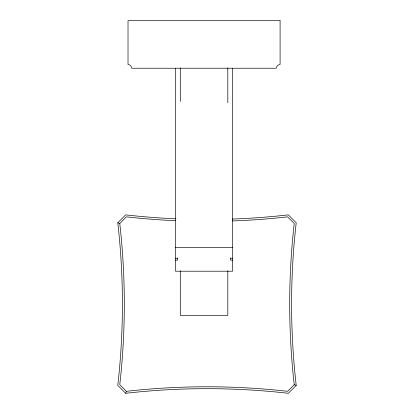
<?xml version="1.0" encoding="UTF-8"?>
<svg xmlns="http://www.w3.org/2000/svg" width="414" height="414" viewBox="0 0 414 414"><rect width="100%" height="100%" fill="white"/><g stroke="black" fill="none" stroke-linecap="round" stroke-linejoin="round"><path stroke-width="0.62" d="M232.218 219.047A717.716 717.716 0 0 0 288.31 214.866L296.217 222.773A717.716 717.716 0 0 0 296.217 385.393L288.31 393.3A717.716 717.716 0 0 0 125.69 393.3L126.389 391.313L119.77 384.694L120.645 376.585A719.615 719.615 0 0 0 120.645 231.586L119.77 223.477L126.389 216.853L134.498 217.728A719.615 719.615 0 0 0 175.541 220.703M125.69 393.3L117.783 385.393A717.716 717.716 0 0 0 117.783 222.773L125.69 214.866A717.716 717.716 0 0 0 175.966 218.82M232.414 220.941A719.615 719.615 0 0 0 279.502 217.728L287.611 216.853L294.23 223.477L293.355 231.586A719.615 719.615 0 0 0 293.355 376.585L294.23 384.694L287.611 391.313L279.502 390.438A719.615 719.615 0 0 0 134.498 390.438L126.389 391.313M175.541 247.381L232.575 247.381M175.541 258.238L177.446 258.238M230.67 258.238L232.575 258.238M175.541 260.127L177.446 260.127L177.446 257.917M232.575 260.127L230.67 260.127L230.67 257.917M117.783 222.773L119.77 223.477M294.23 384.694L296.217 385.393M232.575 68.227L232.575 271.206L175.541 271.206L175.541 68.227M227.814 67.87L227.814 102.765M227.814 270.772L227.814 315.359L180.287 315.359L180.287 270.772M180.287 67.87L180.287 101.471M280.097 20.7L128.019 20.7L128.019 64.424A4.28 4.28 0 0 1 131.818 68.227L276.298 68.227A4.28 4.28 0 0 1 280.097 64.424L280.097 20.7"/></g></svg>
